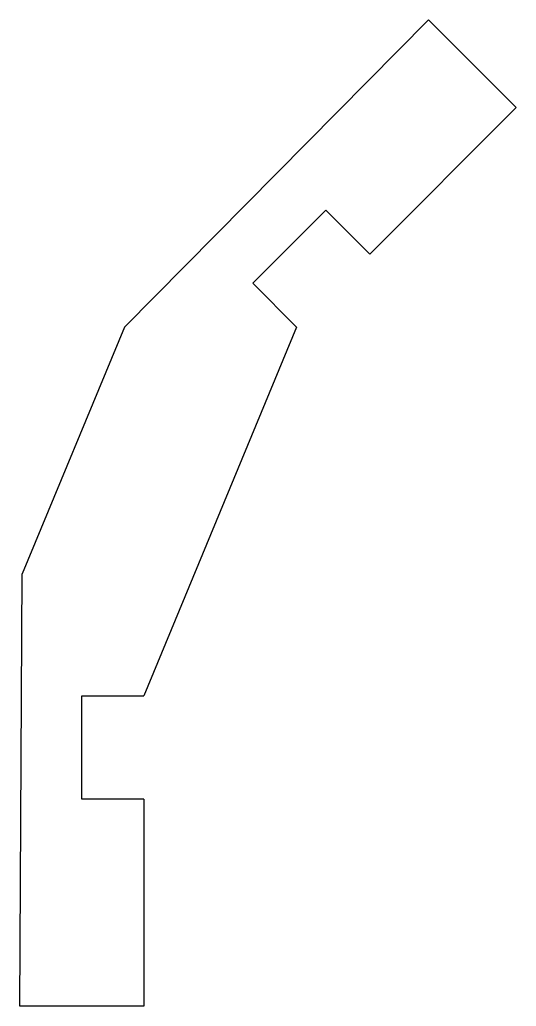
# Model space of a CAD drawing. Extents: x -8.46 to -6.06, y 0.73 to 5.5.
import ezdxf

# ---------------------------------------------------------------- set-up
doc = ezdxf.new("R2010")
doc.units = 0
doc.layers.add('VISIBLE', color=7, linetype='CONTINUOUS')

msp = doc.modelspace()

# ---------------------------------------------------------------- linework, layer by layer
at = {"layer": 'VISIBLE'}
for p, q in [((-6.4865, 5.4965), (-7.9544, 4.0114)), ((-6.0622, 5.0722), (-6.4865, 5.4965)), ((-6.7693, 4.3651), (-6.0622, 5.0722)), ((-7.335, 4.2237), (-6.9814, 4.5773)), ((-6.7693, 4.3651), (-6.9814, 4.5773)), ((-7.335, 4.2237), (-7.1229, 4.0116)), ((-7.9544, 4.0114), (-8.4478, 2.8203)), ((-7.1229, 4.0116), (-7.8601, 2.2321)), ((-8.4601, 0.7321), (-8.4478, 2.8203)), ((-8.1601, 1.7321), (-8.1601, 2.2321)), ((-8.1601, 2.2321), (-7.8601, 2.2321)), ((-7.8601, 1.7321), (-8.1601, 1.7321)), ((-7.8601, 1.7321), (-7.8601, 0.7321)), ((-7.8601, 0.7321), (-8.4601, 0.7321))]:
    msp.add_line(p, q, dxfattribs=at)

doc.saveas('drawing.dxf')
